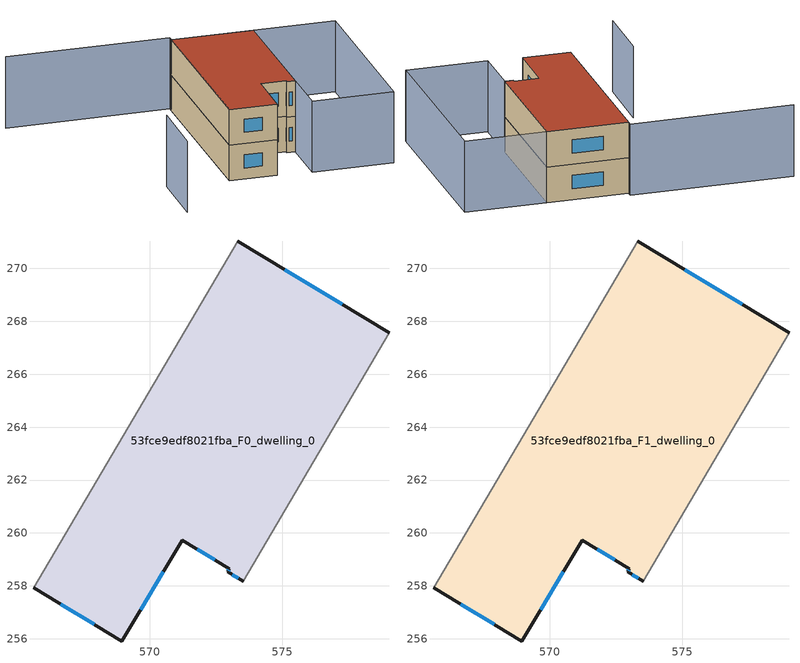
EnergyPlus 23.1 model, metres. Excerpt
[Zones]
53fce9edf8021fba_F0_dwelling_0
 floor ground (EU_floor_Construction): 579.06,267.58 573.52,258.18 572.93,258.53 573.01,258.66 571.23,259.73 568.93,255.92 565.6,257.93 573.32,271.04 z0
 wall outside (EU_wall_Construction): 579.06,267.58 573.32,271.04 / 565.6,257.93 568.93,255.92 571.23,259.73 573.01,258.66 572.93,258.53 573.52,258.18 z0:3
 wall adiabatic (EU_wall_Construction): 573.32,271.04 565.6,257.93 / 573.52,258.18 579.06,267.58 z0:3
 window (EU_Window_Construction): 577.27,268.66 575.1,269.96 / 573.12,258.42 573.34,258.29 / 572.98,258.62 572.96,258.57 / 571.78,259.39 572.45,258.99 / 569.65,257.1 570.51,258.54 / 566.64,257.3 567.89,256.54 z0.93:2.07
53fce9edf8021fba_F1_dwelling_0
 floor to 53fce9edf8021fba_F0_dwelling_0 (EU_floor_Construction): 579.06,267.58 573.52,258.18 572.93,258.53 573.01,258.66 571.23,259.73 568.93,255.92 565.6,257.93 573.32,271.04 z3
 wall outside (EU_wall_Construction): 579.06,267.58 573.32,271.04 / 565.6,257.93 568.93,255.92 571.23,259.73 573.01,258.66 572.93,258.53 573.52,258.18 z3:6
 wall adiabatic (EU_wall_Construction): 573.32,271.04 565.6,257.93 / 573.52,258.18 579.06,267.58 z3:6
 window (EU_Window_Construction): 577.27,268.66 575.1,269.96 / 573.12,258.42 573.34,258.29 / 572.98,258.62 572.96,258.57 / 571.78,259.39 572.45,258.99 / 569.65,257.1 570.51,258.54 / 566.64,257.3 567.89,256.54 z3.93:5.07
 roof outside (EU_roof_Construction): 573.52,258.18 579.06,267.58 573.32,271.04 565.6,257.93 568.93,255.92 571.23,259.73 573.01,258.66 572.93,258.53 z6
shading: 561.43,260.76 558.55,255.98 / 561.99,278.22 573.54,271.42 / 573.54,271.42 565.65,258.01 / 584.83,264.18 577.02,250.9 / 577.02,250.9 571.24,254.3 / 571.24,254.3 579.06,267.58 / 579.06,267.58 584.83,264.18 z0:6
[Building]
EU S2 Campaign: North Axis=0; Terrain=City; Solar Distribution=FullExterior
[Site:Location]
Montreal-Trudeau.Intl.AP: Latitude=45.4667; Longitude=-73.75; Time Zone=-5; Elevation=36
[SizingPeriod:WeatherFileDays]
AnnualSizingPeriod: Begin Month=1; Begin Day of Month=1; End Month=12; End Day of Month=31; Day of Week for Start Day=Monday; Use Weather File Daylight Saving Period=No; Use Weather File Rain and Snow Indicators=No
[MATERIAL]
EU_InternalMass_Material: Roughness=MediumRough; Thickness=0.1; Conductivity=1; Density=1800; Specific Heat=900; Thermal Absorptance=0.9; Solar Absorptance=0.7; Visible Absorptance=0.7
[MATERIAL:NOMASS] Roughness=MediumRough; Thermal Absorptance=0.9; Solar Absorptance=0.7; Visible Absorptance=0.7
Name | Thermal Resistance
EU_wall_NoMass; EU_floor_NoMass | 1.36485
EU_roof_NoMass | 2.55992
[WINDOWMATERIAL:SIMPLEGLAZINGSYSTEM]
EU_Window_SimpleGlazing: UFactor=3.92339; Solar Heat Gain Coefficient=0.8; Visible Transmittance=0.8
[CONSTRUCTION]
EU_wall_Construction: EU_wall_NoMass
EU_roof_Construction: EU_roof_NoMass
EU_floor_Construction: EU_floor_NoMass
EU_Window_Construction: EU_Window_SimpleGlazing
EU_InternalMass_Construction: EU_InternalMass_Material
[ZONE] Type=1; Multiplier=1; Ceiling Height=autocalculate; Floor Area=autocalculate; Part of Total Floor Area=Yes
Name | Volume
53fce9edf8021fba_F0_dwelling_0 | 268.999
53fce9edf8021fba_F1_dwelling_0 | 269
[INTERNALMASS] Construction=EU_InternalMass_Construction; Surface Area=89.6664
Name | Zone or ZoneList
53fce9edf8021fba_F0_dwelling_0_EU_InternalMass | 53fce9edf8021fba_F0_dwelling_0
53fce9edf8021fba_F1_dwelling_0_EU_InternalMass | 53fce9edf8021fba_F1_dwelling_0
[OTHEREQUIPMENT] Fuel Type=Electricity; Design Level Calculation Method=Watts/Area; Power per Zone Floor Area=1; Fraction Latent=0; Fraction Radiant=0; Fraction Lost=0; Carbon Dioxide Generation Rate=0; EndUse Subcategory=EU_Step8_InternalGains
Name | Zone or ZoneList or Space or SpaceList | Schedule
EU_Step8_InternalGain_53fce9edf8021fba_F0_dwelling_0_f000 | 53fce9edf8021fba_F0_dwelling_0 | EU_Step8_GainSchedule_53fce9edf8021fba_F0_dwelling_0_f000
EU_Step8_InternalGain_53fce9edf8021fba_F1_dwelling_0_f000 | 53fce9edf8021fba_F1_dwelling_0 | EU_Step8_GainSchedule_53fce9edf8021fba_F1_dwelling_0_f000
[ZONEVENTILATION:DESIGNFLOWRATE] Schedule=EU_AlwaysOn; Design Flow Rate Calculation Method=AirChanges/Hour; Air Changes per Hour=0.860309; Ventilation Type=Natural; Fan Pressure Rise=0; Fan Total Efficiency=1; Constant Term Coefficient=1; Temperature Term Coefficient=0; Velocity Term Coefficient=0; Velocity Squared Term Coefficient=0; Minimum Indoor Temperature=-100; Maximum Indoor Temperature=100; Delta Temperature=-100; Minimum Outdoor Temperature=-100; Maximum Outdoor Temperature=100; Maximum Wind Speed=40
Name | Zone or ZoneList or Space or SpaceList
EU_ConstantAir_53fce9edf8021fba_F0_dwelling_0 | 53fce9edf8021fba_F0_dwelling_0
EU_ConstantAir_53fce9edf8021fba_F1_dwelling_0 | 53fce9edf8021fba_F1_dwelling_0
[HVACTEMPLATE:THERMOSTAT] Constant Heating Setpoint=20; Constant Cooling Setpoint=50
EU_HeatOnly_53fce9edf8021fba_F0_dwelling_0; EU_HeatOnly_53fce9edf8021fba_F1_dwelling_0
[HVACTEMPLATE:ZONE:IDEALLOADSAIRSYSTEM] System Availability Schedule=EU_AlwaysOn; Maximum Heating Supply Air Temperature=50; Minimum Cooling Supply Air Temperature=13; Maximum Heating Supply Air Humidity Ratio=0.0156; Minimum Cooling Supply Air Humidity Ratio=0.0077; Heating Limit=NoLimit; Cooling Limit=NoLimit; Heating Availability Schedule=EU_AlwaysOn; Cooling Availability Schedule=EU_CoolingOff; Dehumidification Control Type=ConstantSensibleHeatRatio; Cooling Sensible Heat Ratio=0.7; Dehumidification Setpoint=60; Humidification Control Type=None; Humidification Setpoint=30; Outdoor Air Method=None; Outdoor Air Flow Rate per Person=0.00944; Outdoor Air Flow Rate per Zone Floor Area=0; Outdoor Air Flow Rate per Zone=0; Demand Controlled Ventilation Type=None; Outdoor Air Economizer Type=NoEconomizer; Heat Recovery Type=None; Sensible Heat Recovery Effectiveness=0.7; Latent Heat Recovery Effectiveness=0.65
Name | Template Thermostat
53fce9edf8021fba_F0_dwelling_0 | EU_HeatOnly_53fce9edf8021fba_F0_dwelling_0
53fce9edf8021fba_F1_dwelling_0 | EU_HeatOnly_53fce9edf8021fba_F1_dwelling_0
[SIZING:ZONE] Zone Cooling Design Supply Air Temperature Input Method=SupplyAirTemperature; Zone Cooling Design Supply Air Temperature=13; Zone Heating Design Supply Air Temperature Input Method=SupplyAirTemperature; Zone Heating Design Supply Air Temperature=50; Zone Cooling Design Supply Air Humidity Ratio=0.008; Zone Heating Design Supply Air Humidity Ratio=0.008; Cooling Design Air Flow Method=DesignDay; Cooling Design Air Flow Rate=0; Cooling Minimum Air Flow per Zone Floor Area=0.000762; Cooling Minimum Air Flow=0; Cooling Minimum Air Flow Fraction=0.2; Heating Design Air Flow Method=DesignDay; Heating Design Air Flow Rate=0; Heating Maximum Air Flow per Zone Floor Area=0.002032; Heating Maximum Air Flow=0.141576; Heating Maximum Air Flow Fraction=0.3; Account for Dedicated Outdoor Air System=No; Dedicated Outdoor Air System Control Strategy=NeutralSupplyAir; Dedicated Outdoor Air Low Setpoint Temperature for Design=autosize; Dedicated Outdoor Air High Setpoint Temperature for Design=autosize; Zone Load Sizing Method=Sensible Load Only No Latent Load; Zone Latent Cooling Design Supply Air Humidity Ratio Input Method=HumidityRatioDifference; Zone Cooling Design Supply Air Humidity Ratio Difference=0.005; Zone Latent Heating Design Supply Air Humidity Ratio Input Method=HumidityRatioDifference; Zone Humidification Design Supply Air Humidity Ratio Difference=0.005
53fce9edf8021fba_F0_dwelling_0; 53fce9edf8021fba_F1_dwelling_0
[SCHEDULE:CONSTANT]
Name | Hourly Value
EU_AlwaysOn | 1
EU_CoolingOff | 0
[SCHEDULE:FILE] Column Number=1; Rows to Skip at Top=0; Number of Hours of Data=8760; Column Separator=Comma; Interpolate to Timestep=No; Minutes per Item=60; Adjust Schedule for Daylight Savings=Yes
Name | File
EU_Step8_GainSchedule_53fce9edf8021fba_F0_dwelling_0_f000 | ../../schedules/53fce9edf8021fba/53fce9edf8021fba_F0_dwelling_0_f000_gain.csv
EU_Step8_GainSchedule_53fce9edf8021fba_F1_dwelling_0_f000 | ../../schedules/53fce9edf8021fba/53fce9edf8021fba_F1_dwelling_0_f000_gain.csv
